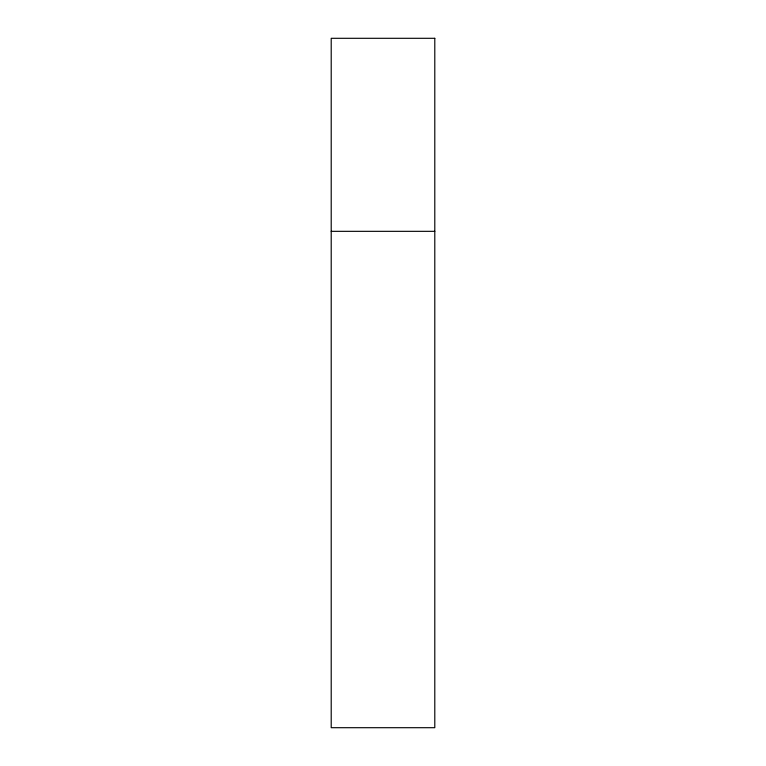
<?xml version="1.0" encoding="UTF-8"?>
<svg xmlns="http://www.w3.org/2000/svg" width="766" height="766" viewBox="0 0 766 766"><rect width="100%" height="100%" fill="white"/><g stroke="black" fill="none" stroke-linecap="round" stroke-linejoin="round"><path stroke-width="1.15" d="M331.209 231.332L434.791 231.332M434.791 38.3L331.209 38.3L331.209 727.7L434.791 727.7L434.791 38.3"/></g></svg>
